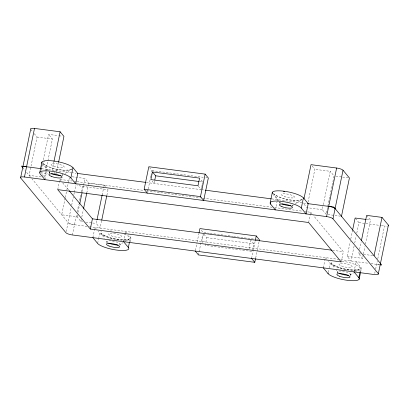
<?xml version="1.0" encoding="UTF-8"?>
<svg xmlns="http://www.w3.org/2000/svg" width="409" height="409" viewBox="0 0 409 409"><rect width="100%" height="100%" fill="white"/><g stroke="black" fill="none" stroke-linecap="round" stroke-linejoin="round"><path stroke-width="0.31" stroke-dasharray="2.04 1.53" d="M49.228 173.104L49.433 172.036L49.515 172.332L48.461 170.834M106.703 242.788L106.938 241.607L107.02 241.903L105.967 240.4M279.649 203.35L279.899 202.102L280.063 202.695L278.989 201.167M337.154 272.921L337.405 271.673L337.568 272.266L336.137 270.226M350.242 275.753L350.569 274.403L350.298 275.62M34.254 133.646L37.05 137.025L29.111 175.369L41.401 176.979M41.135 169.065L41.508 167.261M41.631 166.657L42.004 164.853M41.151 170.272L42.689 162.848M43.328 159.761L48.579 134.403L58.41 135.691M45.624 171.816L44.474 177.383L41.023 173.212M45.752 171.197L52.413 139.04L48.579 134.403M44.929 179.674L46.549 171.857M46.672 171.253L47.045 169.449L42.255 163.651M52.168 170.118L53.835 162.082M56.258 173.523L56.641 171.668M56.769 171.049L58.436 163.007M57.72 189.623L59.837 179.398L71.877 180.972M65.154 198.094L61.698 214.791L77.061 216.806L80.895 221.443L82.736 221.688M65.282 197.475L66.693 190.676M66.82 190.057L69.637 176.453M66.217 231.545L71.161 207.68M71.672 205.206L73.339 197.169M73.85 194.694L74.233 192.838M74.361 192.22L75.9 184.796M72.367 234.965L76.662 214.229M77.173 211.755L78.712 204.331M79.479 200.62L80.762 194.439M81.273 191.964L82.424 186.397A5.383 1.314 11.7 0 1 76.575 184.633M77.061 216.806L77.444 214.95M77.955 212.476L79.622 204.439M82.311 191.453L83.462 185.885M83.589 185.267L85 178.462L72.096 176.775M80.895 221.443L81.279 219.587M81.79 217.118L83.329 209.694M86.785 192.997L88.451 184.955M88.579 184.336L88.835 183.104L85 178.462M92.853 237.649L94.97 227.424L96.166 228.876M101.626 220.676L100.087 228.094L96.253 223.457L96.897 220.364M102.148 195.011L103.809 186.969M103.937 186.351L104.198 185.113L88.835 183.104M106.877 195.318L108.027 189.756L107.26 188.825M97.644 243.447L98.513 239.234M98.641 238.636L99.76 233.222L98.165 231.289M123.574 241.678L125.072 234.459M125.195 233.856L125.691 231.453L126.892 232.9M129.561 241.724L130.486 237.251L128.487 234.832M130.195 241.821L130.819 238.815M147.598 191.893L148.094 189.49M148.216 188.886L150.354 178.58M150.481 177.966L150.86 176.126M150.987 175.512L152.005 170.604L149.607 167.705M154.561 181.115L154.07 183.477L151.678 180.579M201.305 189.06L201.673 187.291M201.795 186.703L202.164 184.934M202.281 184.341L202.649 182.572M195.39 250.472L197.01 242.655M197.133 242.051L198.907 233.488M198.462 254.94L198.978 252.44M199.106 251.811L202.731 234.316M203.58 233.784L201.995 241.453L203.191 242.9M203.979 234.265L206.775 237.649L205.19 245.318L252.302 251.494L253.887 243.825L251.09 240.441M250.691 239.96L249.107 247.629L250.303 249.076M251.596 258.457L253.089 251.238M253.217 250.635L255.236 240.87M255.697 257.946L256.99 251.699M257.118 251.075L259.188 241.075M275.364 209.878L276.985 202.056M277.108 201.458L277.486 199.653L273.089 194.336M308.074 202.082L314.864 169.306L311.796 165.594M308.637 222.506L310.134 215.292M310.257 214.689L310.753 212.281L305.053 211.535M326.116 214.296L322.282 209.659L323.182 205.328M323.309 204.71L330.227 171.315L314.864 169.306M326.372 213.058L334.056 175.957L330.227 171.315M323.289 267.854L325.406 257.629L326.602 259.076M328.345 272.374L328.872 269.817M329.271 267.9L330.196 263.427L328.202 261.008M341.224 261.934L343.34 251.709L313.57 215.691M354.082 246.141L351.009 260.983L347.175 256.346L350.247 241.504M350.764 239.03L352.425 230.988M354.721 243.048L356.259 235.625M356.771 233.156L358.949 222.639L355.114 218.002M354.01 271.878L356.132 261.653L360.922 267.45L359.925 272.261M363.304 254.649L362.538 258.36L358.703 253.718L359.087 251.867M359.598 249.393L361.137 241.97M363.432 254.03L364.971 246.607M365.482 244.132L370.477 220.016L367.41 216.305M360.631 272.026L361.254 269.02M374.746 273.36L375.119 271.556M375.615 269.148L377.251 261.249M377.768 258.774L384.552 225.998A5.383 1.314 11.7 0 0 387.497 226.075M49.167 173.539L49.54 171.775A6.728 1.641 11.7 0 0 50.113 172.925M62.372 175.814L62.597 174.771L62.398 175.011M119.878 245.385L120.103 244.337L119.903 244.577L123.037 242.655M292.829 205.937L293.064 204.837M49.192 173.35L49.54 171.775M292.665 205.313L292.956 205.098M350.462 274.669L350.17 274.884L353.366 272.926M65.011 173.406L71.278 169.561C61.994 171.34 51.355 169.132 43.538 163.82L48.109 170.333M125.128 241.376L128.784 239.132C119.5 240.911 108.855 238.703 101.038 233.391L104.561 238.401M295.329 203.682L301.714 199.766C292.43 201.545 281.791 199.336 273.974 194.024L278.631 200.655M355.493 271.622L359.22 269.337C349.935 271.111 339.296 268.907 331.479 263.59L334.705 268.186M59.029 135.773L62.096 136.177M37.05 137.025L52.413 139.04M335.901 176.197L342.047 177M342.66 177.082L348.192 177.808M152.005 170.604L203.268 177.322M205.804 177.654L207.066 177.818M199.633 181.57L202.772 181.985L200.374 179.086M41.462 168.718L70.905 172.578M71.498 172.654L75.936 173.237M146.264 182.455L201.182 189.653M201.386 189.679L204.638 190.103M271.719 198.897L308.207 203.677M40.639 172.746L48.011 173.713M322.282 209.659L306.924 207.644L303.089 203.007M366.791 219.531L370.477 220.016M74.407 181.305L76.309 181.555M76.943 181.637L144.111 190.441M146.642 190.773L202.404 198.084M203.038 198.166L272.103 207.22M274.638 207.552L302.517 211.202M327.962 214.541L340.252 216.151M82.424 186.397L108.027 189.756M358.949 222.639L365.196 223.457M365.82 223.539L380.805 225.507M381.428 225.589L384.552 225.998M209.449 233.273L203.12 232.445L200.722 229.546M210.083 233.355L213.247 233.769M213.881 233.856L232.869 236.341M233.498 236.428L236.663 236.842M237.297 236.923L255.651 239.326M256.285 239.413L258.181 239.659M332.568 250.293L343.34 251.709M358.703 253.718L361.162 254.04M363.621 254.362L372.839 255.574M206.775 237.649L253.887 243.825M85.808 222.087L91.953 222.895M92.567 222.977L96.253 223.457M347.175 256.346L362.538 258.36M87.107 226.392L69.366 224.071L31.928 178.779M89.382 226.693L368.565 263.284M370.963 263.595L379.225 264.679M310.753 212.281L311.96 213.743M198.391 186.269L200.783 189.168M104.198 185.113L105.348 186.509M30.66 129.295L32.659 131.713M54.085 172.44L55.619 174.295M59.837 179.398L61.043 180.855M62.654 182.803L68.686 190.103M22.72 167.639L25.118 170.538M26.687 172.44L30.378 176.903M130.486 237.251A16.15 3.937 11.7 0 1 118.958 239.873A16.15 3.937 11.7 0 1 99.76 233.222M107.843 242.644A6.728 1.641 11.7 0 1 109.3 240.799A6.728 1.641 11.7 0 1 117.823 242.465A6.728 1.641 11.7 0 1 119.193 244.863M124.29 234.168A14.801 3.604 11.7 0 1 127.383 239.587A14.801 3.604 11.7 0 1 108.866 237.338A14.801 3.604 11.7 0 1 101.376 231.387M110.614 230.865A14.801 3.604 11.7 0 1 111.611 230.983M360.922 267.45A16.15 3.937 11.7 0 1 349.393 270.078A16.15 3.937 11.7 0 1 330.196 263.427M338.534 272.997A6.728 1.641 11.7 0 1 339.501 271.009A6.728 1.641 11.7 0 1 348.136 272.619A6.728 1.641 11.7 0 1 349.629 275.068M342.047 261.187A14.801 3.604 11.7 0 1 360.053 268.053A14.801 3.604 11.7 0 1 343.586 268.698A14.801 3.604 11.7 0 1 331.811 261.586M62.531 174.311A6.728 1.641 11.7 0 1 61.427 175.343M72.04 168.881A14.801 3.604 11.7 0 1 53.456 168.38A14.801 3.604 11.7 0 1 44.673 161.489M71.912 167.808A14.801 3.604 11.7 0 1 72.056 168.099M293.023 204.996A6.728 1.641 11.7 0 1 291.868 205.548M281.029 203.426A6.728 1.641 11.7 0 1 279.981 201.969M302.098 199.526A14.801 3.604 11.7 0 1 284.388 198.713A14.801 3.604 11.7 0 1 274.01 192.21M74.484 224.74A5.383 1.314 11.7 0 1 68.088 222.522M379.204 264.454A5.383 1.314 11.7 0 1 376.612 264.337M284.137 196.453A6.728 1.641 11.7 0 0 294.608 197.327A6.728 1.641 11.7 0 0 285.416 193.825A6.728 1.641 11.7 0 0 284.137 196.453M53.697 166.248A6.728 1.641 11.7 0 0 64.172 167.128A6.728 1.641 11.7 0 0 54.98 163.62A6.728 1.641 11.7 0 0 53.697 166.248M111.202 235.819A6.728 1.641 11.7 0 0 121.677 236.699A6.728 1.641 11.7 0 0 112.485 233.191A6.728 1.641 11.7 0 0 111.202 235.819M341.643 266.024A6.728 1.641 11.7 0 0 352.113 266.898A6.728 1.641 11.7 0 0 342.921 263.391A6.728 1.641 11.7 0 0 341.643 266.024"/><path stroke-width="0.61" d="M361.392 240.732L366.643 215.379L382.006 217.389L388.397 225.119L378.34 273.687A5.383 1.314 11.7 0 1 374.496 274.562L72.367 234.965A5.383 1.314 11.7 0 1 65.967 232.747L20.603 177.864L22.72 167.639A5.383 1.314 11.7 0 1 26.565 166.765M22.848 167.02L30.66 129.295A5.383 1.314 11.7 0 1 34.504 128.421L60.108 131.78L63.942 136.417L58.564 162.388M20.603 177.864A5.383 1.314 11.7 0 1 24.448 176.99L34.504 128.421M39.806 172.312L41.922 162.087M53.962 161.463L60.108 131.78M72.981 167.68L77.771 173.477L75.655 183.702L70.864 177.905L72.981 167.68A16.15 3.937 11.7 0 0 54.479 161.12A16.15 3.937 11.7 0 0 41.974 163.242M79.75 203.82L82.056 192.69M83.584 208.457L86.785 192.997M90.302 229.045L57.72 189.623L308.637 222.506L341.224 261.934L90.302 229.045L92.424 218.82L69.09 190.589M97.025 219.745L102.148 195.011M101.754 220.057L106.749 195.937M92.853 237.649L97.644 243.447A16.15 3.937 11.7 0 0 116.841 250.098A16.15 3.937 11.7 0 0 128.37 247.476L129.428 242.363M144.152 189.234L148.81 166.739L205.139 174.122L208.334 177.987L203.677 200.482L200.482 196.617L144.152 189.234L147.347 193.099M152.465 171.944L150.88 179.612L197.987 185.788L199.577 178.119L152.465 171.944L155.66 175.809L199.004 181.489M154.806 179.94L155.66 175.809M200.482 196.617L205.139 174.122M199.035 232.874L199.924 228.58L256.254 235.962L259.449 239.827L259.188 241.075M255.364 240.257L256.254 235.962M195.267 251.075L198.462 254.94L254.792 262.322L255.569 258.57M270.242 202.511L272.358 192.286M275.364 209.878L270.574 204.081L270.707 203.442M303.417 197.879L308.207 203.677L306.09 213.902L301.3 208.104L303.417 197.879A16.15 3.937 11.7 0 0 284.915 191.325A16.15 3.937 11.7 0 0 272.409 193.447M303.984 198.677L311.029 164.663L336.633 168.022A5.383 1.314 11.7 0 1 343.033 170.236L349.419 177.966L341.479 216.31M378.34 273.687L332.972 218.805A5.383 1.314 11.7 0 0 326.576 216.586L336.633 168.022M332.972 218.805L343.033 170.236M359.802 272.864L358.805 277.675A16.15 3.937 11.7 0 1 347.277 280.303A16.15 3.937 11.7 0 1 328.079 273.647L328.212 273.007M352.553 230.369L355.114 218.002L366.178 219.454M359.138 279.24L360.508 272.624M374.066 255.732L382.006 217.389M40.88 168.641L21.442 166.095L22.664 167.567M77.199 173.401L145.691 182.378M205.19 190.175L271.198 198.825M307.476 203.585L333.81 207.036L381.735 265.012L379.854 264.761M24.448 176.99L326.576 216.586M92.424 218.82L331.934 250.211M354.01 271.878L358.805 277.675M323.289 267.854L328.079 273.647M251.596 258.457L254.792 262.322M123.574 241.678L128.37 247.476M44.929 179.674L40.138 173.876A16.15 3.937 11.7 0 1 51.667 171.253A16.15 3.937 11.7 0 1 70.864 177.905M118.007 245.001A6.728 1.641 11.7 0 1 108.682 243.094M348.442 275.206A6.728 1.641 11.7 0 1 339.45 273.447M60.501 175.43A6.728 1.641 11.7 0 1 51.508 173.672M270.574 204.081A16.15 3.937 11.7 0 1 282.103 201.453A16.15 3.937 11.7 0 1 301.3 208.104M290.937 205.635A6.728 1.641 11.7 0 1 281.944 203.876M283.544 191.494A14.801 3.604 11.7 0 1 284.541 191.617M380.457 263.462A5.383 1.314 11.7 0 1 380.114 264.286M388.397 225.119A5.383 1.314 11.7 0 1 388.259 225.86M328.693 206.361A5.383 1.314 11.7 0 1 335.089 208.58M108.983 246.003A6.728 1.641 11.7 0 0 119.546 246.954A6.728 1.641 11.7 0 0 110.491 243.427A6.728 1.641 11.7 0 0 108.983 246.003M339.419 276.208A6.728 1.641 11.7 0 0 349.981 277.154A6.728 1.641 11.7 0 0 340.927 273.626A6.728 1.641 11.7 0 0 339.419 276.208M51.478 176.432A6.728 1.641 11.7 0 0 62.04 177.383A6.728 1.641 11.7 0 0 52.986 173.856A6.728 1.641 11.7 0 0 51.478 176.432M281.913 206.637A6.728 1.641 11.7 0 0 292.476 207.583A6.728 1.641 11.7 0 0 283.422 204.06A6.728 1.641 11.7 0 0 281.913 206.637"/></g></svg>
